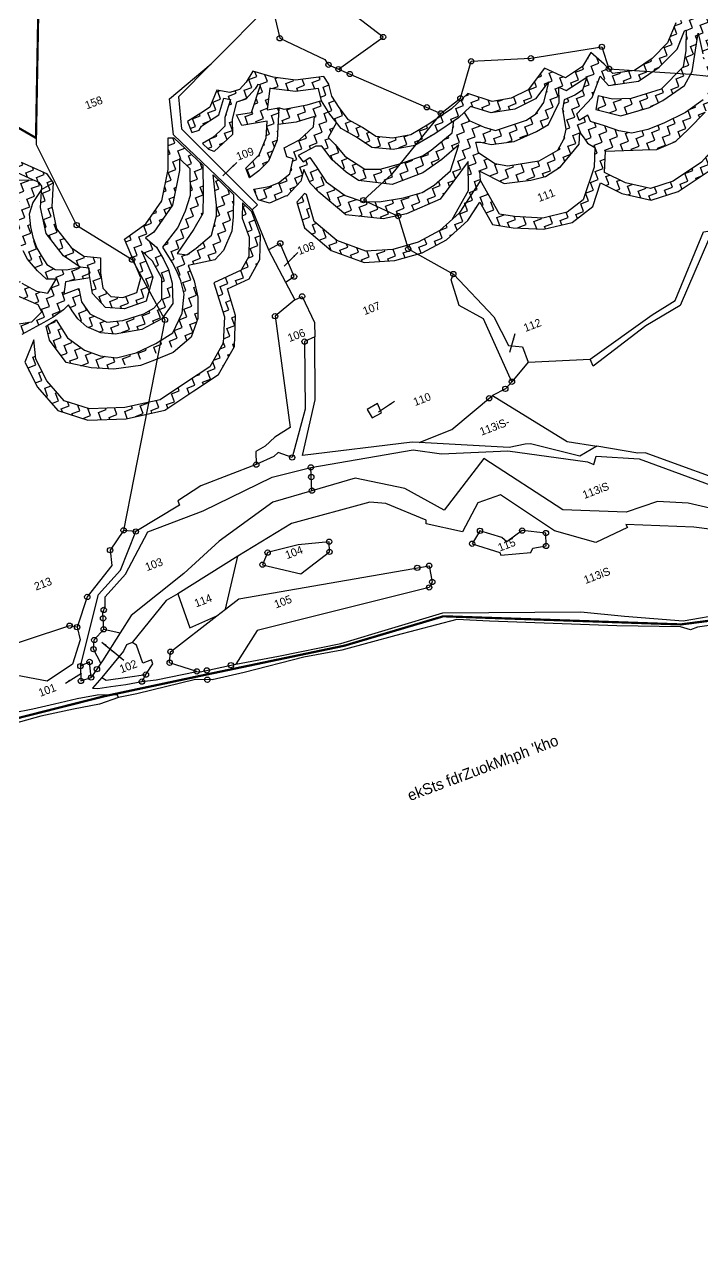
# Model space of a CAD drawing. Header units: metres. Extents: x -219 to 311408, y 87 to 1936973.
# Drawn here: x 308345 to 309141, y 1933432 to 1934869 of the extents above; entities that cross this region are included whole.
import ezdxf

# ---------------------------------------------------------------- set-up
doc = ezdxf.new("R2010")
doc.units = ezdxf.units.M
doc.header["$LTSCALE"] = 0.3
doc.header["$MEASUREMENT"] = 0
doc.linetypes.add('DASHDOT', pattern=[1, 0.5, -0.25, 0, -0.25])
doc.layers.get('0').update_dxf_attribs({"linetype": 'CONTINUOUS'})
for name, color, linetype in [('LINE_WATER', 4, 'CONTINUOUS'), ('POLY_HATCH', 12, 'CONTINUOUS'), ('POLY_PARCEL', 6, 'CONTINUOUS'), ('POLY_WATER', 4, 'CONTINUOUS'), ('SYM_ARROW', 1, 'CONTINUOUS'), ('SYM_STONE', 1, 'CONTINUOUS'), ('TEXT_MAPOUT', 7, 'CONTINUOUS'), ('TEXT_PARCEL', 7, 'CONTINUOUS'), ('V_BOUND_LINE', 7, 'CONTINUOUS'), ('V_BOUND_STREAM_LINE', 7, 'DASHDOT')]:
    doc.layers.add(name, color=color, linetype=linetype)
doc.styles.add('TEXT_MAP', font='')
doc.styles.get('TEXT_MAP').set_extended_font_data('Kruti Dev 050')
doc.dimstyles.get("Standard").update_dxf_attribs({"dimtxt": 0.18, "dimasz": 0.18, "dimexe": 0.18, "dimexo": 0.0625, "dimgap": 0.09, "dimtad": 0, "dimtih": 1, "dimtoh": 1, "dimdec": 4, "dimzin": 0, "dimdsep": 46, "dimtxsty": 'Standard', "dimcen": 0.09, "dimadec": 0, "dimazin": 0, "dimtfac": 1, "dimtdec": 4, "dimtofl": 0, "dimtmove": 0, "dimatfit": 3, "dimfxl": 0, "dimtolj": 1, "dimtzin": 0, "dimarcsym": 0})
pattern_1 = [(0, (0, 0), (1.875, 1.875), [1.875, -1.875]), (90, (1.875, 0), (-1.875, 1.875), [1.875, -1.875])]

# ---------------------------------------------------------------- blocks, each defined once
blk = doc.blocks.new('STONE')
blk.add_circle((0, 0), 0.851)
blk = doc.blocks.new('TEXTARROW')
blk.add_leader([(0.04, -0.01), (8.68, -0.01)], dimstyle='Standard', override={"dimtxt": 2.5, "dimasz": 2.5, "dimexe": 1.25, "dimexo": 0.625, "dimgap": 0.625, "dimtad": 1, "dimtih": 0, "dimtoh": 0, "dimzin": 8, "dimcen": 2.5, "dimtofl": 1})
blk = doc.blocks.new('TEXTDOUBLEARROW')
for points in [[(-6.63, 0.01), (0.2, 0.01)], [(6.25, 0.01), (-0.58, 0.01)]]:
    blk.add_leader(points, dimstyle='Standard', override={"dimtxt": 2.5, "dimasz": 2.5, "dimexe": 1.25, "dimexo": 0.625, "dimgap": 0.625, "dimtad": 1, "dimtih": 0, "dimtoh": 0, "dimzin": 8, "dimcen": 2.5, "dimtofl": 1})
blk = doc.blocks.new('7')
at = {"layer": 'POLY_HATCH'}
h = blk.add_hatch(dxfattribs=at)
h.set_pattern_fill('ZIGZAG', color=256, scale=15, style=0)
h.set_pattern_definition(pattern_1)
h.paths.add_polyline_path([(358.83, 432.2), (361.07, 432.77), (367.11, 436.95), (371.32, 443.67), (372.29, 446.2), (373.75, 443.17), (371.66, 437.6), (369.44, 434.73), (366.44, 431.73), (361.74, 428.86), (362.52, 424.95), (362.78, 422.73), (362.91, 420.38), (362.52, 417.25), (360.56, 413.46), (357.03, 410.07), (352.6, 409.16), (347.76, 408.77), (343.2, 409.29), (339.93, 410.98), (337.06, 413.46), (334.45, 417.38), (333.53, 422.08), (330.92, 421.55), (330.53, 418.29), (332.23, 412.29), (337.06, 409.16), (341.76, 407.07), (341.93, 407.03), (358.69, 407.03), (360.56, 407.72), (363.43, 411.12), (365.13, 415.55), (365.65, 419.34), (365.65, 422.99), (371.66, 422.08), (374.27, 423.38), (377.53, 426.77), (378.97, 429.64), (380.82, 434.36), (378.05, 440.08), (376.36, 433.43), (375.57, 431.21), (372.96, 427.56), (368.66, 425.99), (366.17, 425.34), (364.22, 426.38), (367.09, 428.34), (369.7, 430.17), (372.83, 432.78), (374.53, 436.95), (376.68, 442.92), (372.76, 451.02), (371.59, 451.47), (369.05, 444.8), (365.24, 438.73), (360.01, 435.11), (354.29, 433.64), (354.68, 424.16), (352.67, 421.38), (349.35, 421.47), (346.86, 422.64), (345.88, 425), (346.56, 428.44), (347.79, 431.58), (344.41, 433.23), (342.4, 436.07), (340.82, 441.18), (341.62, 446.24), (343.75, 451.11), (340.77, 450.61), (339.18, 446.95), (338.23, 441), (340.11, 434.94), (342.72, 431.24), (344.59, 430.33), (344.13, 429.15), (343.25, 424.74), (344.91, 420.76), (348.75, 418.96), (353.94, 418.82), (357.24, 423.39), (356.98, 429.75), (358.47, 426.74), (359.09, 422.4), (357.41, 417.97), (355.01, 416.73), (352.44, 416.38), (347.48, 416.64), (344.02, 417.53), (341.1, 420.63), (340.3, 423.82), (340.74, 426.83), (337.2, 426.83), (338.53, 429.31), (343.94, 428.2), (344.13, 429.15), (344.59, 430.33), (342.72, 431.24), (339.68, 431.75), (337.28, 432.72), (335.95, 434.4), (335.51, 436.35), (335.15, 438.66), (335.15, 441.31), (335.51, 443.62), (336.22, 446.45), (337.9, 448.58), (340.77, 450.61), (341.09, 451.33), (340.84, 452.3), (339.75, 453.39), (336.25, 454.6), (334.03, 456.43), (332.33, 458), (331.29, 461), (331.03, 464.13), (331.57, 467.48), (332.01, 470.26), (332.78, 472.49), (330.11, 472.49), (329.55, 470.88), (328.51, 464.42), (328.54, 461), (329.85, 457.61), (332.85, 453.56), (335.86, 452.39), (330.5, 453.3), (326.72, 455.52), (324.5, 458.65), (323.06, 462.04), (323.06, 466.61), (323.06, 470), (324.19, 472.49), (321.04, 472.49), (320.58, 471.57), (320.19, 468.31), (320.32, 462.69), (321.36, 459.56), (323.06, 456.43), (324.89, 453.82), (331.03, 451.08), (334.68, 450.82), (332.98, 447.95), (332.33, 444.69), (332.07, 441.95), (332.07, 439.21), (332.33, 437.12), (333.51, 433.86), (334.68, 431.38), (336.77, 430.59), (333.9, 428.34), (331.68, 429.64), (329.2, 432.52), (327.5, 437.21), (328.02, 441.13), (328.81, 444.78), (330.37, 449.48), (330.24, 450.39), (325.54, 452.35), (320.71, 454.18), (317.71, 457.18), (316.14, 460.7), (315.49, 463.31), (315.47, 467.04), (315.99, 471.09), (316.61, 472.49), (313.33, 472.49), (313.12, 471.61), (312.2, 468.09), (311.81, 464.3), (312.85, 460.78), (314.94, 457.39), (316.9, 455.17), (318.6, 453.6), (326.72, 449.51), (323.98, 444.29), (323.72, 440.77), (323.72, 437.12), (324.89, 434.11), (327.11, 430.33), (330.9, 426.68), (331.16, 424.85), (328.24, 423.6), (319.84, 425.39), (315.76, 431.85), (314.78, 438.41), (316.39, 441.69), (324.39, 449.94), (314.2, 453.77), (309.88, 456.98), (307.85, 461.39), (308.04, 468.53), (309.77, 472.49), (307.01, 472.49), (305.52, 469.09), (305.31, 460.87), (307.86, 455.33), (312.98, 451.53), (319.89, 448.93), (314.29, 443.16), (312.17, 438.82), (313.33, 430.95), (318.27, 423.14), (325.13, 421.68), (330.74, 422.49), (333.13, 422.84), (335.88, 423.55), (337.3, 424.26), (337.57, 422.67), (338.19, 420.54), (339.43, 418.15), (341.91, 415.76), (344.83, 414.34), (350.77, 413.19), (355.83, 413.89), (359.37, 416.2), (360.88, 420.54), (361.15, 423.73), (360.97, 426.3), (360.44, 429.4)])
h.paths.add_polyline_path([(338.69, 458.02), (337.97, 461.08), (337.85, 468.02), (336.21, 468.23), (335.05, 468.04), (335.37, 465.53), (335.45, 460.76), (336.4, 456.74), (339.75, 453.39), (340.84, 452.3), (341.09, 451.33), (340.77, 450.61), (343.75, 451.11), (343.12, 453.6), (341.53, 455.18)], flags=17)
h.paths.add_polyline_path([(326.11, 415.42), (327.2, 419.61), (323.54, 415.61), (324.23, 409.35), (325.1, 407.03), (327.8, 407.03), (326.71, 409.94)], flags=17)
h.paths.add_polyline_path([(328.78, 404.4), (327.8, 407.03), (325.1, 407.03), (326.66, 402.86), (332.25, 398.41), (340.43, 395.68), (349.2, 394.4), (356.83, 396.16), (363.33, 397.63), (368.93, 402.32), (370.94, 407.03), (368.19, 407.03), (366.84, 403.87), (362.17, 399.96), (356.27, 398.63), (349.09, 396.97), (341.01, 398.15), (333.48, 400.66)])
h = blk.add_hatch(dxfattribs=at)
h.set_pattern_fill('ZIGZAG', color=256, scale=15, style=0)
h.set_pattern_definition(pattern_1)
h.paths.add_polyline_path([(534.33, 471.74), (533.35, 472.49), (529.17, 472.49), (532.55, 469.91), (535.12, 466.72), (536.48, 462.7), (534.55, 458.42), (532.87, 454.66), (535.63, 450.89), (536.48, 448.26), (532.4, 445.95), (526.03, 445.1), (522.89, 437.79), (518.36, 433.26), (513.52, 432.91), (508.48, 435.29), (503.63, 433.23), (498.34, 433.77), (492.74, 435.82), (487.57, 435.35), (484.25, 431.77), (479.72, 429.72), (475.05, 428.61), (470.28, 429.65), (469.23, 432.34), (467.36, 435.86), (464.48, 433.55), (459.95, 432.56), (456.31, 436.2), (451.14, 432.94), (447.42, 432.58), (447.42, 430.04), (451.99, 430.49), (455.95, 432.99), (456.11, 432.83), (454.38, 430.39), (453.43, 429.07), (450.85, 427.28), (448.4, 426.68), (447.42, 426.73), (447.42, 423.43), (449.6, 423.57), (452.71, 424.05), (456.66, 427.88), (457.81, 431.13), (459.14, 429.8), (464.53, 430.97), (462.58, 428.6), (460.55, 428.12), (457.97, 428), (456.78, 426.08), (456, 421.72), (454.68, 419.69), (452.53, 417.89), (447.74, 417.11), (447.42, 417.18), (447.42, 413.4), (447.92, 413.35), (451.81, 414.18), (457.55, 417.47), (458.63, 419.87), (459.13, 418.36), (459.43, 416.99), (460.63, 415.55), (458.89, 411.48), (455.32, 407.03), (458.56, 407.03), (459.02, 407.61), (459.56, 407.03), (463.01, 407.03), (460.7, 409.52), (462.61, 413.94), (470.44, 411.25), (473.49, 410.17), (478.1, 410.35), (481.81, 411.96), (486.66, 414.18), (490.85, 416.57), (491.83, 420.12), (492.97, 423.17), (499.91, 422.93), (505.83, 424.96), (509.36, 428.67), (510.64, 431.47), (508.43, 432.52), (507.47, 432.11), (506.64, 430.11), (504.3, 427.77), (501.19, 426.46), (493.35, 426.82), (494.38, 432.53), (497.77, 431.28), (504.02, 430.65), (508.43, 432.52), (513.04, 430.34), (519.48, 430.81), (525.02, 436.34), (527.79, 442.78), (533.22, 443.51), (539.53, 447.08), (537.91, 452.06), (535.78, 454.97), (536.86, 457.39), (539.2, 462.56), (537.37, 467.95)])
h.paths.add_polyline_path([(489.84, 420.17), (490.79, 426.69), (491.47, 431.35), (487.17, 423.82), (484.41, 421.49), (478.67, 419.99), (475.32, 419.57), (468.6, 420.11), (463.87, 423.46), (465.42, 426.15), (468.18, 424.29), (472.13, 422.98), (479.25, 422.56), (485.59, 425.49), (487.44, 428.72), (489.17, 432.96), (488.77, 432.92), (485.75, 429.68), (480.54, 427.31), (475.08, 426.02), (468.41, 427.47), (467.38, 430.13), (466.56, 429.14), (464.05, 426.27), (459.5, 424.06), (459.44, 422.5), (461.72, 422.86), (461.77, 421.36), (464.35, 419.33), (466.98, 417.12), (469.55, 415.62), (473.2, 415.09), (477.09, 415.15), (482.48, 415.68), (487.2, 416.94)], flags=16)
h = blk.add_hatch(dxfattribs=at)
h.set_pattern_fill('ZIGZAG', color=256, scale=15, style=0)
h.set_pattern_definition(pattern_1)
h.paths.add_polyline_path([(413.29, 438.17), (410.98, 440.92), (409.93, 444.24), (409.33, 447.19), (409.68, 450.01), (409.2, 452), (402.96, 453.49), (398.43, 455.86), (394.66, 458.74), (392.42, 457), (390.42, 455.96), (388.11, 456.11), (385.61, 457.6), (382.72, 454.59), (381.08, 454.22), (376.89, 453.33), (376.98, 450.72), (378.66, 450.58), (379.49, 451.29), (379.49, 451.3), (381.62, 451.75), (384.03, 452.3), (386.42, 455.35), (387.72, 454.58), (385.1, 451.21), (384.44, 449.41), (382.99, 448.78), (380.94, 447.97), (378.37, 447.54), (379.15, 445.77), (380.16, 444.95), (383.96, 446.44), (385.38, 447.06), (386.55, 450.32), (388.77, 453.54), (390.96, 453.39), (393.79, 454.86), (394.67, 455.55), (395.15, 455.19), (391.13, 450.19), (387.77, 450.85), (388.05, 448.22), (393.69, 447.11), (392.19, 443.7), (389.35, 440.67), (385.45, 438.89), (385.5, 436.54), (388.01, 437.28), (390.86, 438.57), (394.34, 442.29), (397.26, 448.99), (394.59, 449.51), (396.88, 453.86), (397.07, 453.72), (402.07, 451.1), (407.12, 449.9), (406.77, 447.09), (407.48, 443.61), (408.72, 439.68), (411.28, 436.63), (413.65, 433.24), (418.01, 431.12), (422.88, 430.25), (427.99, 431.13), (434.25, 432.62), (437.72, 434.06), (441.56, 431.03), (446.8, 429.98), (447.42, 430.04), (447.42, 432.58), (446.93, 432.53), (442.66, 433.39), (438.13, 436.96), (433.47, 435.03), (427.48, 433.61), (422.89, 432.82), (418.8, 433.55), (415.35, 435.22)])
h = blk.add_hatch(dxfattribs=at)
h.set_pattern_fill('ZIGZAG', color=256, scale=15, style=0)
h.set_pattern_definition(pattern_1)
h.paths.add_polyline_path([(447.42, 417.18), (440.8, 418.55), (438.29, 420.04), (435.72, 423.63), (435.96, 426.08), (437.03, 425.73), (439.07, 424.41), (444.09, 423.21), (447.42, 423.43), (447.42, 426.73), (441.04, 427.04), (438.95, 428.6), (436.31, 431.23), (435.87, 433.29), (434.25, 432.62), (433.06, 432.34), (431.73, 429.94), (425.92, 427.97), (423.71, 427.49), (418.5, 427.61), (413.72, 428.03), (410.49, 429.22), (407.31, 433.53), (406.18, 436.82), (405.28, 438.85), (408.2, 441.32), (407.48, 443.61), (406.77, 447.09), (403.33, 447.28), (398.24, 448.17), (397.26, 448.99), (395.77, 445.56), (399.75, 444.57), (404.04, 444.3), (403.06, 442.25), (399.04, 440.64), (395.19, 440.1), (395.01, 438.05), (396.18, 437.15), (394.3, 434.21), (391.17, 433.22), (388.94, 433.22), (385.55, 433.85), (385.6, 431.24), (387.67, 429.65), (391.76, 429.89), (391.9, 429.72), (396, 431.79), (397.61, 434.03), (397.87, 430.63), (398.95, 428.04), (402.88, 421.16), (410.39, 417.32), (415.66, 416.52), (423.97, 416.96), (428.26, 419.73), (432.82, 422.68), (430.59, 416.52), (424.89, 411.73), (426.84, 412.49), (433.9, 417.68), (434.52, 419.69), (438.65, 415.14), (444.57, 413.71), (447.42, 413.4)])
h.paths.add_polyline_path([(428.37, 422.09), (423.83, 420.36), (420.65, 419.76), (416.35, 420.12), (410.9, 421.25), (407.49, 422.57), (404.2, 425.26), (401.33, 429.63), (400.43, 433.69), (399.83, 436.02), (398.1, 435.67), (397.5, 437.4), (401.99, 438), (403.24, 437.46), (404.32, 433.81), (406.3, 430.1), (408.27, 427.35), (415.03, 423.83), (422.39, 423.88), (427.42, 425.14), (432.2, 426.93)], flags=16)
h = blk.add_hatch(dxfattribs=at)
h.set_pattern_fill('ZIGZAG', color=256, scale=15, style=0)
h.set_pattern_definition(pattern_1)
h.paths.add_polyline_path([(381.2, 418.54), (383.27, 423.59), (383.3, 429.25), (382.03, 431.87), (380.77, 428.67), (380.74, 424.1), (379.1, 420.07), (376.4, 417.8), (369.65, 417.31), (369.16, 409.29), (368.19, 407.03), (370.94, 407.03), (371.65, 408.7), (372.04, 414.95), (377.4, 415.34)])
h = blk.add_hatch(dxfattribs=at)
h.set_pattern_fill('ZIGZAG', color=256, scale=15, style=0)
h.set_pattern_definition(pattern_1)
h.paths.add_polyline_path([(433.9, 417.68), (426.84, 412.49), (421.41, 410.37), (415.87, 409.63), (410.02, 410.11), (404.18, 411.94), (398.9, 416.45), (395.68, 422.28), (396.14, 428.55), (395.83, 428.93), (393.54, 427.72), (393.11, 421.71), (396.91, 414.83), (402.93, 409.68), (409.53, 407.61), (415.93, 407.08), (422.05, 407.9), (428.06, 410.26), (432.06, 413.19), (432.98, 407.47), (433.73, 407.03), (438.99, 407.03), (438.21, 407.37), (435.28, 409.06)])
h = blk.add_hatch(dxfattribs=at)
h.set_pattern_fill('ZIGZAG', color=256, scale=15, style=0)
h.set_pattern_definition(pattern_1)
h.paths.add_polyline_path([(447.42, 404.41), (444.05, 404.83), (438.99, 407.03), (433.73, 407.03), (437.07, 405.11), (443.38, 402.37), (447.42, 401.86)])
h = blk.add_hatch(dxfattribs=at)
h.set_pattern_fill('ZIGZAG', color=256, scale=15, style=0)
h.set_pattern_definition(pattern_1)
h.paths.add_polyline_path([(469.09, 402.5), (464.28, 405.66), (463.01, 407.03), (459.56, 407.03), (462.64, 403.72), (468.27, 400.01), (474.67, 399.67), (482.81, 401.55), (489.41, 405.06), (490.82, 407.03), (486.79, 407.03), (486.05, 406.14), (481.92, 403.94), (474.45, 402.22)])
h.paths.add_polyline_path([(458.56, 407.03), (455.32, 407.03), (454.03, 405.43), (449.66, 404.13), (447.42, 404.41), (447.42, 401.86), (449.88, 401.55), (455.51, 403.24)])
at = {"layer": 'LINE_WATER'}
for points in [[(311.13, 347.25), (320.64, 360.88), (327.23, 364.29), (333.49, 371.18)], [(315.7, 346.23), (312.5, 344.01)], [(315.87, 338.62), (302.4, 340.38), (293.47, 341.35)], [(279.26, 337.93), (281.02, 339.37), (286.9, 342.97), (293.1, 342.83), (297.73, 342.05), (302.68, 341.42), (307.86, 340.69), (312.38, 339.86), (316.58, 338.37), (316.68, 337.66)], [(314.77, 343.16), (311.96, 341.67), (313.04, 341.16), (315.9, 340.53), (319.23, 339.81), (322.87, 339.11)]]:
    blk.add_lwpolyline(points, dxfattribs=at)
for points in [[(311.13, 347.25), (311.13, 347.25)], [(312.5, 344.01), (312.5, 344.01)]]:
    blk.add_lwpolyline(points, close=True, dxfattribs=at)
at = {"layer": 'POLY_HATCH'}
for points in [[(433.9, 417.68), (434.52, 419.69), (438.65, 415.14), (444.57, 413.71), (447.92, 413.35), (451.81, 414.18), (457.55, 417.47), (458.63, 419.87), (459.13, 418.36), (459.43, 416.99), (460.63, 415.55), (458.89, 411.48), (454.03, 405.43), (449.66, 404.13), (444.05, 404.83), (438.21, 407.37), (435.28, 409.06), (433.9, 417.68), (426.84, 412.49), (421.41, 410.37), (415.87, 409.63), (410.02, 410.11), (404.18, 411.94), (398.9, 416.45), (395.68, 422.28), (396.14, 428.55), (395.83, 428.93), (393.54, 427.72), (393.11, 421.71), (396.91, 414.83), (402.93, 409.68), (409.53, 407.61), (415.93, 407.08), (422.05, 407.9), (428.06, 410.26), (432.06, 413.19), (432.98, 407.47), (437.07, 405.11), (443.38, 402.37), (449.88, 401.55), (455.51, 403.24), (459.02, 407.61), (462.64, 403.72), (468.27, 400.01), (474.67, 399.67), (482.81, 401.55)], [(487.57, 435.35), (484.25, 431.77), (479.72, 429.72), (475.05, 428.61), (470.28, 429.65), (469.23, 432.34), (467.36, 435.86), (464.48, 433.55), (459.95, 432.56), (456.31, 436.2), (451.14, 432.94), (446.93, 432.53), (442.66, 433.39), (438.13, 436.96), (433.47, 435.03), (427.48, 433.61), (422.89, 432.82), (418.8, 433.55), (415.35, 435.22), (413.29, 438.17), (410.98, 440.92), (409.93, 444.24), (409.33, 447.19), (409.68, 450.01), (409.2, 452), (402.96, 453.49), (398.43, 455.86), (394.66, 458.74), (392.42, 457), (390.42, 455.96), (388.11, 456.11), (385.61, 457.6), (382.72, 454.59), (381.08, 454.22), (376.89, 453.33), (376.98, 450.72), (378.66, 450.58), (379.49, 451.29), (379.49, 451.3), (381.62, 451.75), (384.03, 452.3), (386.42, 455.35), (387.72, 454.58), (385.1, 451.21), (384.44, 449.41), (382.99, 448.78), (380.94, 447.97), (378.37, 447.54)], [(343.94, 428.2), (338.53, 429.31), (337.2, 426.83), (340.74, 426.83), (340.3, 423.82), (341.1, 420.63), (344.02, 417.53), (347.48, 416.64), (352.44, 416.38), (355.01, 416.73), (357.41, 417.97), (359.09, 422.4), (358.47, 426.74), (356.98, 429.75), (357.24, 423.39), (353.94, 418.82), (348.75, 418.96), (344.91, 420.76), (343.25, 424.74), (344.13, 429.15), (344.59, 430.33), (342.72, 431.24), (340.11, 434.94), (338.23, 441), (339.18, 446.95), (341.09, 451.33), (340.84, 452.3), (339.75, 453.39), (336.4, 456.74)], [(338.69, 458.02), (341.53, 455.18), (343.12, 453.6), (343.75, 451.11), (341.62, 446.24), (340.82, 441.18), (342.4, 436.07), (344.41, 433.23), (347.79, 431.58), (346.56, 428.44), (345.88, 425), (346.86, 422.64), (349.35, 421.47), (352.67, 421.38), (354.68, 424.16), (354.29, 433.64), (360.01, 435.11), (365.24, 438.73), (369.05, 444.8), (371.59, 451.47), (372.76, 451.02), (376.68, 442.92), (374.53, 436.95), (372.83, 432.78), (369.7, 430.17), (367.09, 428.34), (364.22, 426.38), (366.17, 425.34), (368.66, 425.99), (372.96, 427.56), (375.57, 431.21), (376.36, 433.43), (378.05, 440.08), (380.82, 434.36), (378.97, 429.64), (377.53, 426.77), (374.27, 423.38), (371.66, 422.08), (365.65, 422.99), (365.65, 419.34), (365.13, 415.55), (363.43, 411.12), (360.56, 407.72), (355.6, 405.9), (351.03, 405.77), (347.63, 405.77), (341.76, 407.07), (337.06, 409.16), (332.23, 412.29), (330.53, 418.29), (330.92, 421.55), (333.53, 422.08), (334.45, 417.38), (337.06, 413.46), (339.93, 410.98), (343.2, 409.29), (347.76, 408.77), (352.6, 409.16), (357.03, 410.07), (360.56, 413.46), (362.52, 417.25), (362.91, 420.38), (362.78, 422.73), (362.52, 424.95), (361.74, 428.86), (366.44, 431.73), (369.44, 434.73), (371.66, 437.6), (373.75, 443.17), (372.29, 446.2), (371.32, 443.67), (367.11, 436.95), (361.07, 432.77), (358.83, 432.2), (360.44, 429.4), (360.97, 426.3), (361.15, 423.73), (360.88, 420.54), (359.37, 416.2), (355.83, 413.89), (350.77, 413.19), (344.83, 414.34), (341.91, 415.76), (339.43, 418.15), (338.19, 420.54), (337.57, 422.67), (337.3, 424.26), (335.88, 423.55), (333.13, 422.84), (330.74, 422.49), (325.13, 421.68)], [(319.84, 425.39), (328.24, 423.6), (331.16, 424.85), (330.9, 426.68), (327.11, 430.33)], [(329.2, 432.52), (331.68, 429.64), (333.9, 428.34), (336.77, 430.59), (334.68, 431.38), (333.51, 433.86), (332.33, 437.12), (332.07, 439.21)], [(336.25, 454.6), (339.75, 453.39)], [(435.87, 433.29), (436.31, 431.23), (438.95, 428.6), (441.04, 427.04), (448.4, 426.68), (450.85, 427.28), (453.43, 429.07), (454.38, 430.39), (456.11, 432.83), (455.95, 432.99), (451.99, 430.49), (446.8, 429.98), (441.56, 431.03), (437.72, 434.06), (434.25, 432.62), (427.99, 431.13), (422.88, 430.25), (418.01, 431.12), (413.65, 433.24), (411.28, 436.63), (408.72, 439.68), (407.48, 443.61), (406.77, 447.09), (407.11, 449.86), (407.11, 449.9), (402.07, 451.1), (397.07, 453.72), (396.88, 453.86), (394.59, 449.51), (397.26, 448.99), (394.34, 442.29), (390.86, 438.57), (388.01, 437.28), (385.5, 436.54), (385.45, 438.89), (389.35, 440.67), (392.19, 443.7), (393.69, 447.11), (388.05, 448.22), (387.77, 450.85), (391.13, 450.19), (395.15, 455.19), (394.67, 455.55), (393.79, 454.86), (390.96, 453.39), (388.77, 453.54), (386.55, 450.32), (385.38, 447.06), (383.96, 446.44), (380.16, 444.95), (379.15, 445.77)], [(340.77, 450.61), (337.9, 448.58), (336.22, 446.45), (335.51, 443.62), (335.15, 441.31), (335.15, 438.66), (335.51, 436.35), (335.95, 434.4), (337.28, 432.72), (339.68, 431.75), (342.72, 431.24)], [(340.77, 450.61), (343.75, 451.11)], [(406.77, 447.09), (403.33, 447.28), (398.24, 448.17), (397.26, 448.99)], [(379.15, 445.77), (378.37, 447.54)], [(424.89, 411.73), (430.59, 416.52), (432.82, 422.68), (428.26, 419.73), (423.97, 416.96), (415.66, 416.52), (410.39, 417.32), (402.88, 421.16), (398.95, 428.04), (397.87, 430.63), (397.61, 434.03), (396, 431.79), (391.9, 429.72), (391.76, 429.89), (387.67, 429.65), (385.6, 431.24), (385.55, 433.85), (388.94, 433.22), (391.17, 433.22), (394.3, 434.21), (396.18, 437.15), (395.01, 438.05), (395.19, 440.1), (399.04, 440.64), (403.06, 442.25), (404.04, 444.3), (399.75, 444.57), (395.77, 445.56)], [(408.2, 441.32), (405.28, 438.85), (406.18, 436.82), (407.31, 433.53), (410.49, 429.22), (413.72, 428.03), (418.5, 427.61), (423.71, 427.49), (425.92, 427.97), (431.73, 429.94), (433.06, 432.34)], [(486.05, 406.14), (481.92, 403.94), (474.45, 402.22), (469.09, 402.5), (464.28, 405.66), (460.7, 409.52), (462.61, 413.94), (470.44, 411.25), (473.49, 410.17), (478.1, 410.35), (481.81, 411.96), (486.66, 414.18)], [(487.2, 416.94), (482.48, 415.68), (477.09, 415.15), (473.2, 415.09), (469.55, 415.62), (466.98, 417.12), (464.35, 419.33), (461.77, 421.36), (461.72, 422.86), (459.44, 422.5), (459.5, 424.06), (464.05, 426.27), (466.56, 429.14), (467.38, 430.13), (468.41, 427.47), (475.08, 426.02), (480.54, 427.31), (485.75, 429.68), (488.77, 432.92), (489.17, 432.96), (487.44, 428.72), (485.59, 425.49), (479.25, 422.56), (472.13, 422.98), (468.18, 424.29), (465.42, 426.15), (463.87, 423.46), (468.6, 420.11), (475.32, 419.57), (478.67, 419.99), (484.41, 421.49), (487.17, 423.82), (491.47, 431.35), (490.79, 426.69)]]:
    blk.add_lwpolyline(points, dxfattribs=at)
for points in [[(401.99, 438), (397.5, 437.4), (398.1, 435.67), (399.83, 436.02), (400.43, 433.69), (401.33, 429.63), (404.2, 425.26), (407.49, 422.57), (410.9, 421.25), (416.35, 420.12), (420.65, 419.76), (423.83, 420.36), (428.37, 422.09), (432.2, 426.93), (427.42, 425.14), (422.39, 423.88), (415.03, 423.83), (408.27, 427.35), (406.3, 430.1), (404.32, 433.81), (403.24, 437.46)], [(327.2, 419.61), (323.54, 415.61), (324.23, 409.35), (326.66, 402.86), (332.25, 398.41), (340.43, 395.68), (349.2, 394.4), (356.83, 396.16), (363.33, 397.63), (368.93, 402.32), (371.65, 408.7), (372.04, 414.95), (377.4, 415.34), (381.2, 418.54), (383.27, 423.59), (383.3, 429.25), (382.03, 431.87), (380.77, 428.67), (380.74, 424.1), (379.1, 420.07), (376.4, 417.8), (369.65, 417.31), (369.16, 409.29), (366.84, 403.87), (362.17, 399.96), (356.27, 398.63), (349.09, 396.97), (341.01, 398.15), (333.48, 400.66), (328.78, 404.4), (326.71, 409.94), (326.11, 415.42)], [(464.53, 430.97), (462.58, 428.6), (460.55, 428.12), (457.97, 428), (456.78, 426.08), (456, 421.72), (454.68, 419.69), (452.53, 417.89), (447.74, 417.11), (440.8, 418.55), (438.29, 420.04), (435.72, 423.63), (435.96, 426.08), (437.03, 425.73), (439.07, 424.41), (444.09, 423.21), (449.6, 423.57), (452.71, 424.05), (456.66, 427.88), (457.81, 431.13), (459.14, 429.8)]]:
    blk.add_lwpolyline(points, close=True, dxfattribs=at)
at = {"layer": 'POLY_PARCEL'}
for points in [[(412.86, 452.39), (424.81, 455.6), (419.29, 464.45), (422.91, 465.04), (426.53, 471.14), (429.91, 472.03), (430.38, 478.26), (438.03, 479.4), (441.77, 473.98), (454.38, 471.6), (463.27, 472.44), (473.53, 482.93), (485.45, 483.58), (489.51, 478.41), (502.18, 480.17), (504.07, 489.18), (510.67, 488.84), (515.75, 495.31)], [(404.03, 471.59), (386.5, 463.57)], [(404.03, 471.59), (402.95, 463.55), (410.75, 455.48), (411.11, 454.09), (412.86, 452.39)], [(383.52, 429.6), (372.94, 451.69), (374.91, 459.55), (386.5, 463.57)], [(386.5, 463.57), (376.95, 459.24), (375.11, 452.3), (385.04, 430.28), (383.52, 429.6)], [(343.71, 461.92), (343.24, 460.57), (345.35, 440.35), (354.28, 428.7), (356.43, 413.4), (331.01, 372.4)], [(412.86, 452.39), (430.9, 434.95)], [(430.9, 434.95), (436.22, 436.58), (441.43, 443.5), (454.24, 439.39), (470.08, 436.17), (469.84, 431), (486.57, 423.34), (493.96, 419.63)], [(430.9, 434.95), (415.64, 425.97), (407.71, 422.83), (413.76, 416.72), (413.27, 409), (420.78, 400.14)], [(383.52, 429.6), (383.77, 419.91)], [(384.78, 411.78), (387.04, 412.25), (386.78, 420.33), (383.77, 419.91)], [(383.77, 419.91), (384.78, 411.78)], [(384.78, 411.78), (385.33, 407.3)], [(385.33, 407.3), (387.17, 407.46), (387.72, 400.97), (386.63, 397.91)], [(385.33, 407.3), (379.89, 405.43), (374.23, 380.83), (370.25, 380.02), (367.5, 378.83), (365.08, 378.47), (364.15, 375.69)], [(424.57, 372.82), (423.59, 388.28), (419.49, 393.09), (419.84, 399.12), (420.78, 400.14)], [(420.78, 400.14), (425.89, 387.92), (426.7, 380.71), (429.58, 379.32), (429.57, 375.67)], [(429.57, 375.67), (424.57, 372.82)], [(429.57, 375.67), (442.82, 371.37)], [(424.57, 372.82), (422.62, 371.86), (419.39, 371.47)], [(373.81, 365.79), (375.44, 370.78)], [(400.19, 367.42), (408.16, 367.56), (419.39, 371.47)], [(419.39, 371.47), (431.49, 355.89), (437.31, 352.51)], [(313.52, 355.73), (312.07, 356.61), (291.22, 357.5), (288.52, 366.39), (285.26, 366.64)], [(346.18, 347.72), (352.99, 357.9)], [(366.64, 355.47), (359.57, 356.27), (357.54, 354.14), (364.88, 349.13), (372.66, 351.51), (373.39, 353.69), (366.64, 355.47)], [(318.96, 353.15), (322.12, 351.08)], [(337.38, 354.7), (337.23, 346.61), (343.88, 347.01)], [(324.26, 340.26), (326.59, 341.95), (326.59, 342.93), (324.5, 342.93), (324.59, 347.21), (323.87, 348.11)], [(335.23, 336.91), (330.2, 340.88), (331.25, 343.12), (343.88, 347.01)], [(343.88, 347.01), (346.18, 347.72)], [(346.18, 347.72), (349.83, 348.84), (392.54, 340.68), (391.9, 337.01), (390.82, 336.11), (351.19, 340.75), (344, 335.34)], [(419.71, 338.29), (414.91, 340.69), (410.77, 339.54), (410.06, 340.84), (406.01, 343.99), (403.33, 341.91), (408.45, 337.85), (408.49, 337.22), (414.99, 335.41), (415.73, 336.12), (418.73, 335.57), (419.71, 338.29)]]:
    blk.add_lwpolyline(points, dxfattribs=at)
blk.add_lwpolyline([(392.31, 376.35), (394.64, 376.67), (394.58, 378.94), (391.89, 378.52)], close=True, dxfattribs=at)
at = {"layer": 'POLY_WATER'}
for points in [[(472.26, 300.18), (444.19, 306.45), (442.46, 306.42), (440.61, 307.89), (427.26, 313.13), (400.83, 324.24), (394.08, 327.16), (379.98, 328.69), (367.42, 329.88), (358.91, 331.36), (345.13, 332.9), (337.81, 333.93), (334.27, 335.28), (320.8, 336.94), (316.68, 337.66), (312.15, 337.7), (306.25, 338.79), (298.8, 339.88), (290.78, 340.6)], [(386.63, 397.91), (384.1, 397.74), (378.85, 383.46), (372.27, 374.34), (369.74, 376.52), (368.49, 376.01), (364.15, 375.69)], [(400.19, 367.42), (398.8, 368.04), (374.6, 373.97), (381.74, 384.64), (386.63, 397.91)], [(442.82, 371.37), (459.4, 375.76), (465.42, 376.96), (476.76, 389.14), (492.77, 385.81)], [(492.35, 385.03), (477.26, 387.09), (466.06, 375.47), (457.2, 373.92), (442.89, 369.67), (442.82, 371.37)], [(364.15, 375.69), (350.84, 375.64), (344.78, 374.29), (344.75, 373.28), (333.49, 371.18)], [(331.01, 372.4), (326.59, 369.3), (325.76, 365.91), (318.08, 361.26), (313.52, 355.73)], [(318.96, 353.15), (320.11, 356.8), (321.12, 357.86), (321.83, 359.89), (327.97, 363.03), (335.97, 370.15), (349.32, 370.15), (366.55, 371.81), (375.44, 370.78)], [(333.49, 371.18), (331.01, 372.4)], [(375.44, 370.78), (398.34, 366.34), (404.01, 363.23), (418.24, 358.57), (434.15, 349.99), (435.25, 348.88), (436.36, 350.48), (445.24, 346.5), (464.85, 329.6), (496.93, 340.96), (501.59, 351.46), (506.95, 351.51), (512.52, 355.65), (523.12, 361.05), (543.71, 345.91), (574.44, 370.39)], [(373.81, 365.79), (364.71, 366.49), (350.3, 362.51), (340.25, 358.52), (325.81, 353.88), (322.12, 351.08)], [(437.31, 352.51), (432.92, 351.75), (423.52, 358.3), (422.41, 358.62), (418.76, 359.18), (400.19, 367.42)], [(542.59, 316), (542.58, 316.03), (540.38, 334.8), (532.07, 344.34), (529.46, 346.39), (520.6, 346.56), (519.9, 346.24), (504.66, 346.56), (498.93, 339.06), (465.14, 326.44), (464.31, 325.14), (452.06, 333.28), (445.72, 336.1), (438.28, 336.29), (425.13, 341.84), (412.54, 358.95), (400.12, 351.2), (393.52, 358.89), (383.88, 365.01), (373.81, 365.79)], [(523.27, 362.81), (518.73, 360.63), (511.88, 358.25), (506.11, 353.76), (500.44, 353.98), (494.7, 342.01), (488.44, 339.59), (465.34, 331.57), (447.01, 347.29), (445.39, 347.78), (437.31, 352.51)], [(352.99, 357.9), (337.38, 354.7)], [(465.51, 320.28), (451.31, 327.75), (437.22, 333.74), (437.31, 333.02), (429.49, 332.3), (421.71, 338.07), (413.17, 349.93), (407.74, 350.03), (402.24, 345.16), (395.24, 349.77), (395.52, 350.5), (388.39, 357.24), (385.1, 358.78), (366.89, 360.54), (352.99, 357.9)], [(313.52, 355.73), (313.21, 352.83), (309.61, 348.32), (302.92, 346.71), (293.23, 352.63), (284.03, 343.84)], [(315.7, 346.23), (315.25, 349.79), (316.14, 351.65), (318.96, 353.15)], [(337.38, 354.7), (334.39, 354.29), (323.87, 348.11)], [(322.12, 351.08), (316.21, 346.59), (315.7, 346.23)], [(311.13, 347.25), (310.07, 344.1), (312.5, 344.01)], [(312.5, 344.01), (313.41, 347.4), (311.13, 347.25)], [(323.87, 348.11), (322.52, 348.08), (321.43, 346.98), (314.77, 343.16), (315.41, 342.25), (320.21, 341.21), (324.26, 340.26)], [(324.26, 340.26), (322.87, 339.11), (326.01, 338.39), (335.23, 336.91)], [(335.23, 336.91), (335.9, 336.53), (344, 335.34)], [(344, 335.34), (353.61, 333.65), (367.8, 331.33), (391.69, 329.67), (420.83, 318.94), (429.65, 314.57), (441.64, 308.93), (451.16, 307.08), (464.58, 303.96)]]:
    blk.add_lwpolyline(points, dxfattribs=at)
at = {"layer": 'V_BOUND_LINE', "const_width": 0.5}
for points in [[(343.71, 461.92), (314.08, 498.19), (311.9, 496.39), (310.55, 493.08), (306.4, 486.18), (299.5, 477.48), (294.14, 472.17), (285.09, 460.16), (276.15, 442.67)], [(358.31, 498.62), (343.71, 461.92)]]:
    blk.add_lwpolyline(points, dxfattribs=at)
at = {"layer": 'V_BOUND_STREAM_LINE', "ltscale": 10, "const_width": 0.5}
blk.add_lwpolyline([(490.65, 296.56), (440.89, 308.34), (391.51, 328.92), (368.37, 330.59), (336.91, 335.49), (313.77, 339.02), (287.03, 342.06), (277.67, 335.18), (264.58, 319.5), (256.82, 304.31), (257.88, 290.86), (250, 273.68), (233.12, 246.9), (232.94, 236.67), (222.95, 228.55)], dxfattribs=at)
at = {"layer": 'SYM_ARROW', "xscale": 0.5, "yscale": 0.5, "zscale": 0.5}
for name, p, rotation in [('TEXTARROW', (384.05, 440.83), 203.6133953768088), ('TEXTARROW', (389.76, 417.04), 204.4792755719295), ('TEXTARROW', (429.01, 382.66), 232.8217842930476), ('TEXTARROW', (398.28, 378.01), 192.9850696831882), ('TEXTDOUBLEARROW', (319.2, 347.72), 299.0731471675935), ('TEXTARROW', (306.59, 344.86), 11.30153267259019)]:
    blk.add_blockref(name, p, dxfattribs=dict(at, rotation=rotation))
at = {"layer": 'SYM_STONE', "xscale": 0.7, "yscale": 0.7, "zscale": 0.7}
for p in [(402.95, 463.55), (411.11, 454.09), (424.81, 455.6), (412.86, 452.39), (414.86, 450.46), (441.43, 443.5), (345.35, 440.35), (428.43, 437.34), (454.24, 439.39), (430.9, 434.95), (436.22, 436.58), (470.08, 436.17), (469.84, 431), (354.28, 428.7), (407.71, 422.83), (386.78, 420.33), (413.76, 416.72), (356.43, 413.4), (387.04, 412.25), (387.17, 407.46), (413.27, 409), (379.89, 405.43), (420.78, 400.14), (384.1, 397.74), (364.15, 375.69), (372.27, 374.34), (331.01, 372.4), (333.49, 371.18), (418.47, 371.15), (422.62, 371.86), (424.57, 372.82), (326.59, 369.3), (374.76, 368.7), (375.44, 370.78), (373.81, 365.79), (318.08, 361.26), (312.07, 356.61), (313.52, 355.73), (319.7, 355.51), (320.51, 357.22), (359.57, 356.27), (318.96, 353.15), (357.54, 354.14), (373.39, 353.69), (315.25, 349.79), (316.14, 351.65), (372.66, 351.51), (311.13, 347.25), (313.41, 347.4), (310.07, 344.1), (312.5, 344.01), (314.37, 345.31), (406.01, 343.99), (330.2, 340.88), (331.25, 343.12), (389.87, 341.19), (403.33, 341.91), (322.87, 339.11), (324.26, 340.26), (392.54, 340.68), (414.91, 340.69), (419.71, 338.29), (335.23, 336.91), (337.42, 336.31), (342.91, 335.5), (390.82, 336.11), (391.9, 337.01), (418.73, 335.57), (336.79, 334.32)]:
    blk.add_blockref('STONE', p, dxfattribs=at)
at = {"layer": 'TEXT_MAPOUT', "style": 'TEXT_MAP'}
blk.add_text(" ekSts fdrZuokMhph 'kho ", height=2.5, dxfattribs=at).set_placement((368.9, 292.65))
at = {"layer": 'TEXT_PARCEL', "style": 'TEXT_MAP'}
for s, p in [('158', (356.67, 463.89)), ('109', (384.45, 441.09)), ('108', (389.83, 416.38)), ('111', (444.56, 408.48)), ('106', (380.87, 398.83)), ('107', (398.83, 398.54)), ('112', (431.34, 382.22)), ('110', (402.24, 375.39)), ('213', (307.78, 366.66)), ('103', (332.69, 361.94)), ('113iS-', (413.87, 363.88)), ('104', (363.12, 353.34)), ('114', (340.16, 350.41)), ('101', (300.25, 343.96)), ('102', (319.18, 342.51)), ('105', (356.89, 343.84)), ('113iS', (430.5, 342.39)), ('115', (408.51, 338.04)), ('113iS', (424.01, 324.41))]:
    blk.add_text(s, height=1.8, dxfattribs=at).set_placement(p)

msp = doc.modelspace()

# ---------------------------------------------------------------- block references
at = {"xscale": 5.22030005190954, "yscale": 5.22030005190954, "zscale": 5.22030005190954, "rotation": 20.6667085191896}
msp.add_blockref('7', (307530.7, 1931846.3), dxfattribs=at)

doc.saveas('drawing.dxf')
